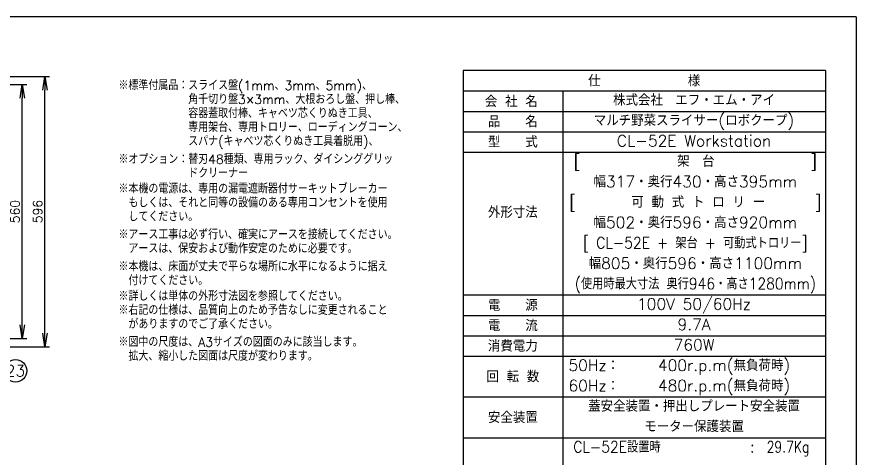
# Model space of a CAD drawing. Extents: x 230 to 4050, y 0 to 2754.
# Drawn here: x 2197 to 4050, y 1780 to 2754 of the extents above; entities that cross this region are included whole.
import ezdxf
from ezdxf.enums import TextEntityAlignment as Align

# ---------------------------------------------------------------- set-up
doc = ezdxf.new("R2010")
doc.units = 0
doc.header["$LTSCALE"] = 2
doc.linetypes.add('HIDDEN', pattern=[9.525, 6.35, -3.175])
doc.layers.get('0').update_dxf_attribs({"linetype": 'CONTINUOUS'})
doc.layers.get('DEFPOINTS').update_dxf_attribs({"linetype": 'CONTINUOUS'})
for name, color, linetype in [('SIYOU', 7, 'CONTINUOUS'), ('SUNPOU', 7, 'CONTINUOUS'), ('WAKU', 7, 'CONTINUOUS')]:
    doc.layers.add(name, color=color, linetype=linetype)
doc.styles.get("Standard").update_dxf_attribs({"font": 'romans.shx', "bigfont": 'extfont.shx'})
doc.dimstyles.get("Standard").update_dxf_attribs({"dimscale": 10, "dimtxt": 2, "dimasz": 3, "dimexe": 1, "dimexo": 1, "dimgap": 0.6, "dimtad": 3, "dimdec": 0, "dimzin": 0, "dimdsep": 46, "dimtxsty": 'STANDARD', "dimblk1": 'OPEN', "dimblk2": 'OPEN', "dimsah": 1, "dimcen": 1.5, "dimadec": 0, "dimazin": 0, "dimtfac": 1, "dimtdec": 0, "dimtmove": 0, "dimatfit": 0, "dimldrblk": 'DOTSMALL', "dimfxl": 1, "dimtvp": 1, "dimtolj": 1, "dimtzin": 0, "dimarcsym": 0})

# ---------------------------------------------------------------- blocks, each defined once
blk = doc.blocks.new('_OPEN')
at = {"color": 0, "linetype": 'ByBlock'}
for p, q in [((-1, 0.167), (0, 0)), ((0, 0), (-1, -0.167)), ((0, 0), (-1, 0))]:
    blk.add_line(p, q, dxfattribs=at)
blk = doc.blocks.new('*D41')
at = {"layer": 'DEFPOINTS', "color": 0}
for p in [(-3815.5, 2479.7), (-3674.3, 2479.7), (-3815.5, 1919.7)]:
    blk.add_point(p, dxfattribs=at)
at = {"layer": 'SUNPOU', "color": 0, "lineweight": -2}
for p, q in [((-3805.5, 2479.7), (-3664.3, 2479.7)), ((-3674.3, 1949.7), (-3674.3, 2449.7)), ((-3805.5, 1919.7), (-3664.3, 1919.7))]:
    blk.add_line(p, q, dxfattribs=at)
at = {"layer": 'SUNPOU', "color": 0, "lineweight": -2, "xscale": 30, "yscale": 30, "zscale": 30}
for p, rotation in [((-3674.3, 2479.7), 90), ((-3674.3, 1919.7), 270)]:
    blk.add_blockref('_OPEN', p, dxfattribs=dict(at, rotation=rotation))
at = {"layer": 'SUNPOU', "color": 0, "insert": (-3690.3, 2199.7), "char_height": 20, "attachment_point": 5, "rotation": 90}
blk.add_mtext('\\A1;560', dxfattribs=at)
blk = doc.blocks.new('_DotSmall')
at = {"color": 0, "linetype": 'ByBlock', "const_width": 0.5}
blk.add_lwpolyline([(-0.0625, 0, 1), (0.0625, 0, 1)], format="xyb", close=True, dxfattribs=at)
blk = doc.blocks.new('*D43')
at = {"layer": 'DEFPOINTS', "color": 0}
for p in [(-3830.9, 2497.8), (-3624.3, 2497.8), (-3830.9, 1901.7)]:
    blk.add_point(p, dxfattribs=at)
at = {"layer": 'SUNPOU', "color": 0, "lineweight": -2}
for p, q in [((-3820.9, 2497.8), (-3614.3, 2497.8)), ((-3624.3, 1931.7), (-3624.3, 2467.8)), ((-3820.9, 1901.7), (-3614.3, 1901.7))]:
    blk.add_line(p, q, dxfattribs=at)
at = {"layer": 'SUNPOU', "color": 0, "lineweight": -2, "xscale": 30, "yscale": 30, "zscale": 30}
for p, rotation in [((-3624.3, 2497.8), 90), ((-3624.3, 1901.7), 270)]:
    blk.add_blockref('_OPEN', p, dxfattribs=dict(at, rotation=rotation))
at = {"layer": 'SUNPOU', "color": 0, "insert": (-3640.3, 2199.7), "char_height": 20, "attachment_point": 5, "rotation": 90}
blk.add_mtext('\\A1;596', dxfattribs=at)
blk = doc.blocks.new('A$C28ef329a')
at = {"layer": 'SUNPOU'}
for base, p1, p2, picture, middle in [((-3624.3, 2497.8), (-3830.9, 1901.7), (-3830.9, 2497.8), '*D43', (-3624.3, 2199.7)), ((-3674.3, 2479.7), (-3815.5, 1919.7), (-3815.5, 2479.7), '*D41', (-3674.3, 2199.7))]:
    dim = blk.add_linear_dim(base=base, p1=p1, p2=p2, angle=90, dimstyle='STANDARD', override={"dimtmove": 0, "dimarcsym": 1}, dxfattribs=at)
    dim.commit()
    dim.dimension.update_dxf_attribs({"geometry": picture, "text_midpoint": middle, "dimtype": 128})

msp = doc.modelspace()

# ---------------------------------------------------------------- linework, layer by layer
at = {"layer": 'SIYOU', "color": 6}
for p, q in [((3982, 2635), (3182, 2635)), ((3182, 2635), (3182, 1600)), ((3982, 2635), (3982, 1600))]:
    msp.add_line(p, q, dxfattribs=at)
at = {"layer": 'SIYOU', "color": 7}
for p, q in [((3182, 2590), (3982, 2590)), ((3402, 2590), (3402, 1600)), ((3182, 2545), (3982, 2545)), ((3182, 2500), (3982, 2500)), ((3182, 2455), (3982, 2455)), ((3182, 2140), (3982, 2140)), ((3182, 2095), (3982, 2095)), ((3182, 2050), (3982, 2050)), ((3182, 2005), (3982, 2005)), ((3182, 1915), (3982, 1915)), ((3182, 1825), (3982, 1825))]:
    msp.add_line(p, q, dxfattribs=at)
at = {"layer": 'SUNPOU'}
msp.add_circle((2193.9, 1972.7), 25, dxfattribs=at)
at = {"layer": 'WAKU', "color": 6}
for q in [(230, 2753.5), (4050, 0)]:
    msp.add_line((4050, 2753.5), q, dxfattribs=at)

# ---------------------------------------------------------------- block references
at = {"color": 4, "linetype": 'HIDDEN'}
msp.add_blockref('A$C28ef329a', (5883.4, 124.2), dxfattribs=at)

# ---------------------------------------------------------------- texts
at = {"layer": 'SIYOU', "color": 1}
for s, p in [('※標準付属品：スライス盤(1mm、3mm、5mm)、', (2421.4, 2592)), ('\u3000\u3000\u3000\u3000\u3000\u3000\u3000角千切り盤3×3mm、大根おろし盤、押し棒、', (2421.4, 2561.2)), ('\u3000\u3000\u3000\u3000\u3000\u3000\u3000容器蓋取付棒、キャベツ芯くりぬき工具、', (2421.4, 2530.4)), ('\u3000\u3000\u3000\u3000\u3000\u3000\u3000専用架台、専用トロリー、ローディングコーン、', (2421.4, 2499.6)), ('\u3000\u3000\u3000\u3000\u3000\u3000\u3000スパナ(キャベツ芯くりぬき工具着脱用)、', (2421.4, 2468.8)), ('※オプション：替刃48種類、専用ラック、ダイシンググリッ', (2421.4, 2429.2)), ('\u3000\u3000\u3000\u3000\u3000\u3000\u3000ドクリーナー', (2421.4, 2398.4)), ('※本機の電源は、専用の漏電遮断器付サーキットブレーカー ', (2421.4, 2364.1)), ('\u3000もしくは、それと同等の設備のある専用コンセントを使用', (2421.4, 2333.3)), ('\u3000してください。', (2421.4, 2302.5)), ('※アース工事は必ず行い、確実にアースを接続してください。', (2421.4, 2262.9)), ('\u3000アースは、保安および動作安定のために必要です。', (2421.4, 2232.1)), ('※本機は、床面が丈夫で平らな場所に水平になるように据え', (2421.4, 2192.5)), ('\u3000付けてください。', (2421.4, 2161.7)), ('※詳しくは単体の外形寸法図を参照してください。', (2421.4, 2127.1)), ('※右記の仕様は、品質向上のため予告なしに変更されること', (2421.4, 2096.3)), ('\u3000がありますのでご了承ください。', (2421.4, 2065.5)), ('※図中の尺度は、A3サイズの図面のみに該当します。', (2421.4, 2025.9)), ('\u3000拡大、縮小した図面は尺度が変わります。', (2421.4, 1995.1))]:
    msp.add_text(s, height=20, dxfattribs=at).set_placement(p)
at = {"layer": 'SIYOU'}
for s, p in [('仕\u3000\u3000\u3000\u3000\u3000\u3000\u3000様', (3582, 2612.5)), ('会 社 名', (3288.6, 2566.9)), ('品\u3000\u3000名', (3292, 2522.5)), ('型\u3000\u3000式', (3292, 2477.5)), ('外形寸法', (3292, 2322.5)), ('電\u3000\u3000源', (3292, 2117.5)), ('電\u3000\u3000流', (3292, 2072.5)), ('消費電力', (3292, 2027.5)), ('回 転 数', (3292, 1960)), ('安全装置', (3292.1, 1870))]:
    msp.add_text(s, height=25, dxfattribs=at).set_placement(p, align=Align.MIDDLE_CENTER)
at = {"layer": 'SIYOU', "color": 1}
for s, p in [('株式会社\u3000エフ・エム・アイ', (3692, 2570)), ('マルチ野菜スライサー(ロボクープ)', (3692, 2525)), ('CL-52E Workstation', (3692, 2480)), ('[ \u3000\u3000\u3000\u3000\u3000   架\u3000台      \u3000\u3000 \u3000]', (3695, 2435)), ('幅317・奥行430・高さ395mm', (3695, 2390)), ('[ \u3000    可 動 式 ト ロ リ ー   \u3000 ]', (3695, 2345)), ('幅502・奥行596・高さ920mm', (3695, 2300)), ('幅805・奥行596・高さ1100mm', (3695, 2210)), ('100V 50/60Hz', (3692, 2120)), ('9.7A', (3692, 2075)), ('760W', (3692, 2030)), ('400r.p.m(無負荷時)', (3758.3, 1985)), ('480r.p.m(無負荷時)', (3758.3, 1940)), ('蓋安全装置・押出しプレート安全装置', (3692, 1895)), ('モーター保護装置', (3692, 1850))]:
    msp.add_text(s, height=25, dxfattribs=at).set_placement(p, align=Align.MIDDLE_CENTER)
for s, width, p in [('[ CL-52E + 架台 + 可動式トロリー]', 0.9, (3695, 2255)), ('(使用時最大寸法 奥行946・高さ1280mm)', 0.9, (3695, 2165)), ('CL-52E設置時', 0.9, (3521.9, 1805)), (':  29.7Kg', 0.8, (3881.5, 1805))]:
    msp.add_text(s, height=25, dxfattribs=dict(at, width=width)).set_placement(p, align=Align.MIDDLE_CENTER)
for s, p in [('50Hz：', (3414.7, 1985)), ('60Hz：', (3414.7, 1940))]:
    msp.add_text(s, height=25, dxfattribs=at).set_placement(p, align=Align.MIDDLE_LEFT)
at = {"layer": 'SUNPOU'}
msp.add_text('23', height=25, dxfattribs=at).set_placement((2193.9, 1972.7), align=Align.MIDDLE)

doc.saveas('drawing.dxf')
